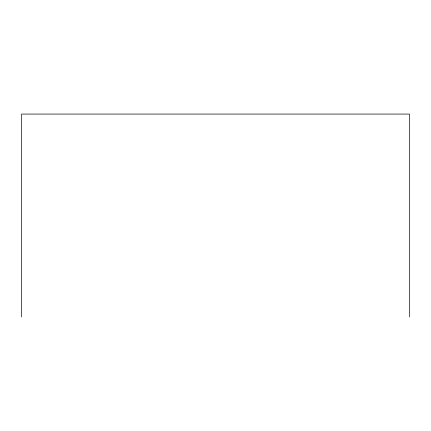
<?xml version="1.0" encoding="UTF-8"?>
<svg xmlns="http://www.w3.org/2000/svg" width="431" height="431" viewBox="0 0 431 431"><rect width="100%" height="100%" fill="white"/><g stroke="black" fill="none" stroke-linecap="round" stroke-linejoin="round"><path stroke-width="0.65" d="M409.45 316.93L409.45 114.07L21.55 114.07L21.55 316.93"/></g></svg>
